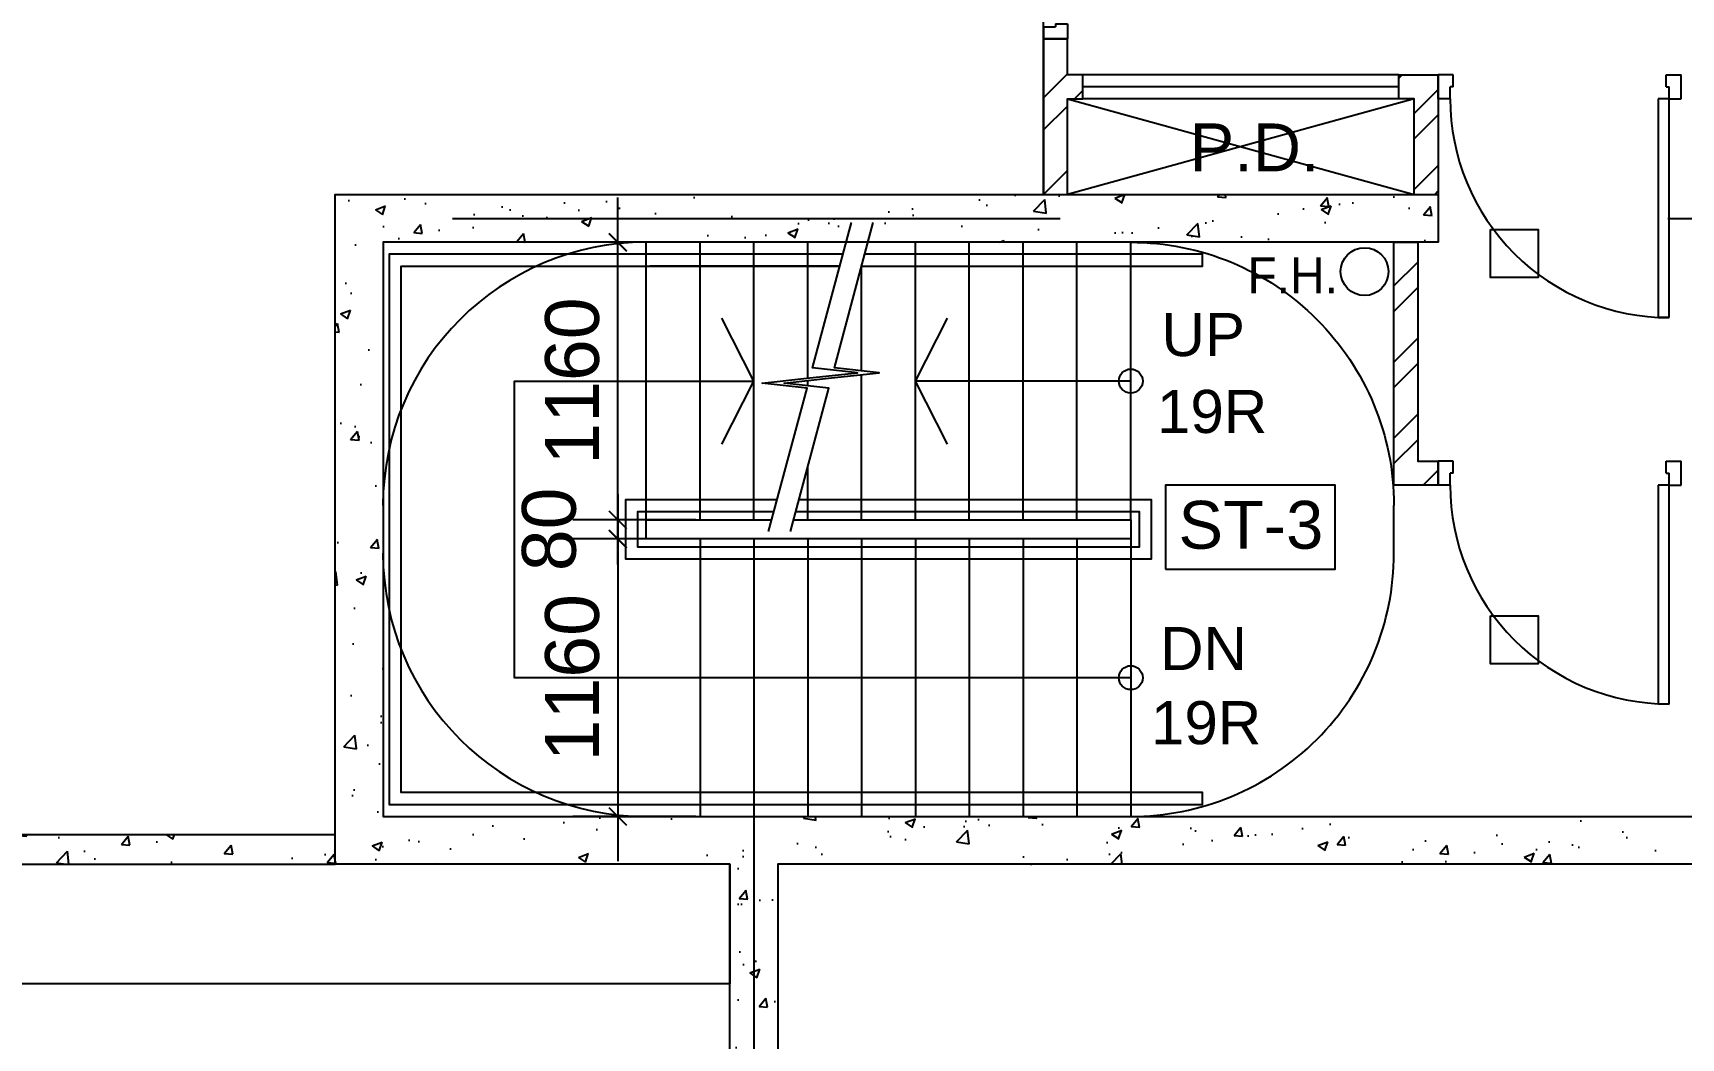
# Model space of a CAD drawing. Header units: millimetres. Extents: x -1214 to 72065, y 7230 to 56310.
# Drawn here: x 15987 to 22875, y 23574 to 27775 of the extents above; entities that cross this region are included whole.
import ezdxf
from ezdxf.enums import TextEntityAlignment as Align

# ---------------------------------------------------------------- set-up
doc = ezdxf.new("R2010")
doc.units = ezdxf.units.MM
doc.header["$MEASUREMENT"] = 0
doc.linetypes.add('CENTERX2', pattern=[101.6, 63.5, -12.7, 12.7, -12.7])
doc.layers.get('0').update_dxf_attribs({"color": 8})
doc.layers.get('Defpoints').update_dxf_attribs({"color": 8})
for name, color, linetype in [('Architectural Features', 8, 'Continuous'), ('Door', 8, 'Continuous'), ('FSD', 8, 'Continuous'), ('GBP Dim', 8, 'Continuous'), ('grid', 8, 'CENTERX2'), ('hatch', 8, 'Continuous'), ('PD', 8, 'Continuous'), ('PD DOOR', 8, 'Continuous'), ('STAIR', 8, 'Continuous'), ('TEXT', 8, 'Continuous'), ('TEXT Ref', 8, 'Continuous'), ('WALL-NEW', 8, 'Continuous'), ('WALL-STRUCTURE', 8, 'Continuous'), ('zzz-room mix', 8, 'Continuous')]:
    doc.layers.add(name, color=color, linetype=linetype)
doc.styles.add('BH', font='arial.ttf')
doc.styles.add('SWIS721LT750', font='swissl.ttf')
doc.dimstyles.new('200 GBP', dxfattribs={"dimscale": 1.5, "dimtxt": 150, "dimasz": 50, "dimexe": 125, "dimexo": 50, "dimgap": 50, "dimtad": 1, "dimdec": 0, "dimzin": 0, "dimdsep": 46, "dimtxsty": 'BH', "dimblk": 'ARCHTICK', "dimcen": 0.09, "dimdle": 125, "dimclrd": 9, "dimclre": 9, "dimclrt": 1, "dimadec": 0, "dimazin": 0, "dimtfac": 1, "dimtdec": 0, "dimtix": 1, "dimtmove": 2, "dimatfit": 3, "dimldrblk": 'ARCHTICK', "dimfxl": 300, "dimfxlon": 1, "dimtolj": 1, "dimtzin": 0, "dimarcsym": 0})
pattern_1 = [(50, (-579051.98, 745630.23), (430.35611, -37.65128), [45, -495]), (355, (-579052, 745630.23), (-83.2508, 451.31528), [36, -396]), (100.4514, (-579016.1, 745627.1), (347.10563, 413.66373), [38.24411, -420.68527]), (46.1842, (-579052, 745750.23), (640.34463, -99.3114), [67.5, -742.5]), (96.6356, (-578998.6, 745741.96), (560.79762, 584.47072), [57.36617, -631.0278]), (351.1842, (-579052, 745750.23), (560.79717, 584.47116), [54, -594]), (21, (-578991.98, 745720.23), (358.14423, -241.57133), [45, -495]), (326, (-578992, 745720.23), (145.9892, 435.09003), [36, -396]), (71.4514, (-578962.13, 745700.1), (504.13358, 193.5183), [38.24411, -420.68527]), (37.5, (-579051.98, 745630.23), (7.295913, 199.736312), [0, -391.2, 0, -402, 0, -397.5]), (7.5, (-579051.98, 745630.23), (157.841722, 236.647027), [0, -229.2, 0, -382.2, 0, -151.5]), (327.5, (-579185.78, 745630.23), (320.293462, -13.532923), [0, -150, 0, -468, 0, -621]), (317.5, (-579245.78, 745630.23), (349.9117, 60.06299), [0, -195, 0, -310.8, 0, -441])]

# ---------------------------------------------------------------- blocks, each defined once
blk = doc.blocks.new('A$C65CE4B9A')
at = {"layer": 'grid', "ltscale": 200}
for p, q in [((-50000, 10500), (-50000, -20450)), ((-66500, -8450), (0, -8450))]:
    blk.add_line(p, q, dxfattribs=at)
blk = doc.blocks.new('DR1CL2')
at = {"layer": 'Door'}
for p, q in [((50, 0), (0, 0)), ((0, 0), (0, -75)), ((50, 0), (50, -50)), ((62.5, -50), (50, -50)), ((62.5, -50), (62.5, -100)), ((0, -75), (0, -100)), ((62.5, -100), (0, -100))]:
    blk.add_line(p, q, dxfattribs=at)
blk = doc.blocks.new('DR1CD')
at = {"layer": 'Door'}
for p, q in [((0, 1), (45, 1)), ((0, 1), (0, 0)), ((45, 0), (45, 1)), ((0, 0), (45, 0))]:
    blk.add_line(p, q, dxfattribs=at)
blk = doc.blocks.new('DR1CM')
at = {"layer": 'Door'}
blk.add_arc((0, 0), 1, 0, 90, dxfattribs=at)
blk = doc.blocks.new('DR1CR2')
at = {"layer": 'Door'}
for p, q in [((-50, 0), (-50, -50)), ((-50, 0), (0, 0)), ((0, 0), (0, -75)), ((-62.5, -50), (-50, -50)), ((-62.5, -50), (-62.5, -100)), ((-62.5, -100), (0, -100)), ((0, -75), (0, -100))]:
    blk.add_line(p, q, dxfattribs=at)
blk = doc.blocks.new('_ArchTick')
at = {"color": 0, "const_width": 0.1}
blk.add_lwpolyline([(0.5, 0.5), (-0.5, -0.5)], dxfattribs=at)
blk = doc.blocks.new('*D96')
at = {"layer": 'Defpoints', "color": 0, "transparency": 16777216}
for p in [(23299.4, 30458.6), (24719, 28150.1), (24024.6, 27723.1)]:
    blk.add_point(p, dxfattribs=at)
at = {"layer": 'GBP Dim', "color": 9, "lineweight": -2, "transparency": 16777216}
for p, q in [((22988.3, 30267.4), (22477.2, 29953.1)), ((22526.4, 30159.4), (24103.2, 27595.3)), ((24407.9, 27958.8), (23896.8, 27644.5))]:
    blk.add_line(p, q, dxfattribs=at)
at = {"layer": 'GBP Dim', "color": 9, "lineweight": -2, "transparency": 16777216, "xscale": 75, "yscale": 75, "zscale": 75}
for p, rotation in [((22605, 30031.6), 121.5887666786611), ((24024.6, 27723.1), 301.5887666786611)]:
    blk.add_blockref('_ArchTick', p, dxfattribs=dict(at, rotation=rotation))
at = {"layer": 'GBP Dim', "transparency": 16777216, "insert": (23476.5, 28976.8), "char_height": 225, "attachment_point": 5, "rotation": 301.58877, "style": 'BH'}
blk.add_mtext('\\A1;2710', dxfattribs=at)
blk = doc.blocks.new('*D296')
at = {"layer": 'Defpoints', "color": 0, "transparency": 16777216}
for p in [(18832.9, 25660), (18431.2, 24500), (18832.9, 24500)]:
    blk.add_point(p, dxfattribs=at)
at = {"layer": 'GBP Dim', "color": 9, "lineweight": -2, "transparency": 16777216}
for p, q in [((18431.2, 25847.5), (18431.2, 24312.5)), ((18757.9, 25660), (18243.7, 25660)), ((18757.9, 24500), (18243.7, 24500))]:
    blk.add_line(p, q, dxfattribs=at)
at = {"layer": 'GBP Dim', "color": 9, "lineweight": -2, "transparency": 16777216, "xscale": 75, "yscale": 75, "zscale": 75}
for p, rotation in [((18431.2, 25660), 90), ((18431.2, 24500), 270)]:
    blk.add_blockref('_ArchTick', p, dxfattribs=dict(at, rotation=rotation))
at = {"layer": 'GBP Dim', "transparency": 16777216, "insert": (18241.3, 25080), "char_height": 225, "attachment_point": 5, "rotation": 90, "style": 'BH'}
blk.add_mtext('\\A1;1160', dxfattribs=at)
blk = doc.blocks.new('*D297')
at = {"layer": 'Defpoints', "color": 0, "transparency": 16777216}
for p in [(18431.2, 25740), (18832.9, 25740), (18832.9, 25660)]:
    blk.add_point(p, dxfattribs=at)
at = {"layer": 'GBP Dim', "color": 9, "lineweight": -2, "transparency": 16777216}
for p, q in [((18431.2, 25740), (18431.2, 25815)), ((18757.9, 25740), (18243.7, 25740)), ((18431.2, 25660), (18431.2, 25740)), ((18757.9, 25660), (18243.7, 25660)), ((18431.2, 25660), (18431.2, 25585))]:
    blk.add_line(p, q, dxfattribs=at)
at = {"layer": 'GBP Dim', "color": 9, "lineweight": -2, "transparency": 16777216, "xscale": 75, "yscale": 75, "zscale": 75}
for p, rotation in [((18431.2, 25740), 270), ((18431.2, 25660), 90)]:
    blk.add_blockref('_ArchTick', p, dxfattribs=dict(at, rotation=rotation))
at = {"layer": 'GBP Dim', "transparency": 16777216, "insert": (18144.6, 25700), "char_height": 225, "attachment_point": 5, "rotation": 90, "style": 'BH'}
blk.add_mtext('\\A1;80', dxfattribs=at)
blk = doc.blocks.new('*D298')
at = {"layer": 'Defpoints', "color": 0, "transparency": 16777216}
for p in [(18431.2, 26900), (18831.1, 26900), (18832.9, 25740)]:
    blk.add_point(p, dxfattribs=at)
at = {"layer": 'GBP Dim', "color": 9, "lineweight": -2, "transparency": 16777216}
for p, q in [((18431.2, 25552.5), (18431.2, 27087.5)), ((18756.1, 26900), (18243.7, 26900)), ((18757.9, 25740), (18243.7, 25740))]:
    blk.add_line(p, q, dxfattribs=at)
at = {"layer": 'GBP Dim', "color": 9, "lineweight": -2, "transparency": 16777216, "xscale": 75, "yscale": 75, "zscale": 75}
for p, rotation in [((18431.2, 26900), 90), ((18431.2, 25740), 270)]:
    blk.add_blockref('_ArchTick', p, dxfattribs=dict(at, rotation=rotation))
at = {"layer": 'GBP Dim', "transparency": 16777216, "insert": (18241.3, 26320), "char_height": 225, "attachment_point": 5, "rotation": 90, "style": 'BH'}
blk.add_mtext('\\A1;1160', dxfattribs=at)

msp = doc.modelspace()

# ---------------------------------------------------------------- hatches: boundary and pattern name
at = {"layer": 'hatch'}
h = msp.add_hatch(dxfattribs=at)
h.set_pattern_fill('ANSI32', color=256, scale=30, style=0)
h.set_pattern_definition([(45, (20210, 27099.97), (-202.06, 202.06), []), (45, (20344.7, 27099.97), (-202.06, 202.06), [])])
edge = h.paths.add_edge_path()
edge.add_line((20374.7, 27600), (20310, 27600))
edge.add_line((20310, 27600), (20310, 27750))
edge.add_line((20310, 27750), (20210, 27750))
edge.add_line((20210, 27750), (20210, 27100))
edge.add_line((20374.7, 27500.1), (20374.7, 27600))
edge.add_line((20374.7, 27500), (20310, 27500))
edge.add_line((20310, 27500), (20310, 27100))
edge.add_line((20210, 27100), (20310, 27100))
h = msp.add_hatch(dxfattribs=at)
h.set_pattern_fill('AR-CONC', color=256, scale=60, style=0)
h.set_pattern_definition(pattern_1)
h.paths.add_polyline_path([(17250, 27100), (21860, 27100), (21860, 26900), (17450, 26900), (17450, 24500), (22975, 24500), (22975, 27600), (23175, 27600), (23175, 27600), (23175, 24300), (19100, 24300), (19100, 20000), (18900, 20000), (18900, 24300), (17250, 24300)])
h = msp.add_hatch(dxfattribs=at)
h.set_pattern_fill('ANSI32', color=256, scale=600, style=0)
h.set_pattern_definition([(45, (323672.64, -85897.09), (-159.09903, 159.09903), []), (45, (323778.7, -85897.09), (-159.09903, 159.09903), [])])
h.paths.add_polyline_path([(21695.3, 27600), (21860, 27600), (21860, 27100), (21760, 27100), (21760, 27500), (21695.3, 27500)])
h.paths.add_polyline_path([(21775, 26900), (21775, 25985), (21860, 25985), (21860, 25885), (21675, 25885), (21675, 26900)])
h = msp.add_hatch(dxfattribs=at)
h.set_pattern_fill('AR-CONC', color=256, scale=60, style=0)
h.set_pattern_definition(pattern_1)
h.paths.add_polyline_path([(13000, 24300), (13350, 24300), (13350, 24650), (13000, 24650)])
h.paths.add_polyline_path([(13125, 25500), (13000, 25500), (13000, 24650), (13125, 24650)])
h.paths.add_polyline_path([(13350, 24425), (17250, 24425), (17250, 24300), (13350, 24300)])

# ---------------------------------------------------------------- linework, layer by layer
at = {"layer": 'Architectural Features', "ltscale": 50}
msp.add_lwpolyline([(18900, 24300), (18900, 23800), (12499.9, 23800), (12499.9, 30400)], dxfattribs=at)
at = {"layer": 'FSD'}
for points in [[(22078, 26953), (22278, 26953), (22278, 26753), (22078, 26753), (22078, 26953)], [(22078, 25338), (22278, 25338), (22278, 25138), (22078, 25138), (22078, 25338)]]:
    msp.add_lwpolyline(points, dxfattribs=at)
msp.add_circle((21552.1, 26777.5), 100, dxfattribs=at)
at = {"layer": 'PD'}
for points in [[(21695.3, 27600), (20374.7, 27599.9)], [(21695.3, 27500.1), (20374.7, 27500)]]:
    msp.add_lwpolyline(points, dxfattribs=at)
at = {"layer": 'PD', "ltscale": 20}
for points in [[(21760, 27500), (20310, 27100)], [(20310, 27500), (21760, 27100)]]:
    msp.add_lwpolyline(points, dxfattribs=at)
at = {"layer": 'PD DOOR'}
msp.add_lwpolyline([(21695.3, 27550), (20374.7, 27550)], dxfattribs=at)
at = {"layer": 'STAIR'}
for points in [[(19061.5, 25691.3), (19222.2, 26290.9), (19034.6, 26311.1), (19233.5, 26333), (19432.3, 26354.9), (19244.7, 26375.1), (19407.6, 26983)], [(19152.9, 25691.3), (19313.6, 26290.9), (19126.1, 26311.1), (19324.9, 26333), (19523.7, 26354.9), (19336.2, 26375.1), (19499.1, 26983)], [(18550, 25740), (18550, 26900)], [(18775, 25740), (18775, 26900)], [(19000, 25740), (19000, 26900)], [(19225, 26332.1), (19225, 26900)], [(19675, 25740), (19675, 26900)], [(19900, 25740), (19900, 26900)], [(20125, 25740), (20125, 26900)], [(20350, 25740), (20350, 26900)], [(20575, 25740), (20575, 26900)], [(19372, 26850), (17475, 26850), (17475, 24550), (20875, 24550), (20875, 24600), (17525, 24600), (17525, 26800), (19358.6, 26800)], [(19358.6, 26800), (18565, 26800)], [(19372, 26850), (18578.4, 26850)], [(19450, 26800), (20875, 26800), (20875, 26850), (19463.4, 26850)], [(19450, 26362.8), (19450, 26800)], [(18865.4, 26056.6), (19000, 26320), (18865.4, 26583.3)], [(19809.6, 26056.6), (19675, 26320), (19809.6, 26583.3)], [(20575, 25080), (18000, 25080), (18000, 26320), (19000, 26320)], [(19225, 26300.4), (19225, 26322)], [(19450, 25740), (19450, 26346.8)], [(20575, 26320), (19675, 26320)], [(19225, 25740), (19225, 25960.3)], [(19188.8, 25825), (20660, 25825), (20660, 25575), (19450, 25575), (18465, 25575), (18465, 25825), (19097.3, 25825)], [(19175.4, 25775), (20610, 25775), (20610, 25625), (19463.4, 25625), (18515, 25625), (18515, 25775), (19083.9, 25775)], [(19166, 25740), (20575, 25740), (20575, 25660), (18550, 25660), (18550, 25740), (19074.5, 25740)], [(18775, 25660), (18775, 24500)], [(19000, 25660), (19000, 24500)], [(19225, 25660), (19225, 24500)], [(19450, 25660), (19450, 24500)], [(19675, 25660), (19675, 24500)], [(19900, 25660), (19900, 24500)], [(20125, 25660), (20125, 24500)], [(20350, 25660), (20350, 24500)], [(20575, 25660), (20575, 24500)]]:
    msp.add_lwpolyline(points, dxfattribs=at)
at = {"layer": 'STAIR', "ltscale": 0.1}
for points in [[(20575, 26900, -0.414214), (21675, 25800)], [(20575, 24500, 0.414214), (21675, 25600)]]:
    msp.add_lwpolyline(points, format="xyb", dxfattribs=at)
at = {"layer": 'STAIR', "ltscale": 0.3}
msp.add_lwpolyline([(21675, 25600), (21675, 25800)], dxfattribs=at)
at = {"layer": 'STAIR'}
for centre in [(20575, 26320), (20575, 25080)]:
    msp.add_circle(centre, 50, dxfattribs=at)
at = {"layer": 'STAIR', "ltscale": 0.1}
for centre, start, end in [((18549.7, 25800), 90.00004, 180.00003), ((18549.7, 25600), 180.00005, 270.00004)]:
    msp.add_arc(centre, 1100, start, end, dxfattribs=at)
at = {"layer": 'TEXT'}
msp.add_lwpolyline([(20720, 25534.2), (21429.2, 25534.2), (21429.2, 25885), (20720, 25885)], close=True, dxfattribs=at)
at = {"layer": 'WALL-NEW'}
for points in [[(20210, 27100), (20310, 27100), (20310, 27500), (20374.7, 27500), (20374.7, 27600), (20310, 27600), (20310, 27750), (20210, 27750), (20210, 27100)], [(21760, 27100), (21760, 27500), (21695.3, 27500), (21695.3, 27600), (21860, 27600), (21860, 27100)], [(21775, 26900), (21775, 25985), (21860, 25985), (21860, 25885), (21675, 25885), (21675, 26900), (21775, 26900)], [(13350, 24425), (17250, 24425)], [(13350, 24300), (17250, 24300)]]:
    msp.add_lwpolyline(points, dxfattribs=at)
at = {"layer": 'WALL-STRUCTURE'}
msp.add_lwpolyline([(17250, 27100), (21860, 27100), (21860, 26900), (17450, 26900), (17450, 24500), (22975, 24500), (22975, 27600), (22975, 27600), (23175, 27600), (23175, 27600), (23175, 24300), (19100, 24300), (19100, 20000), (18900, 20000), (18900, 24300), (17250, 24300), (17250, 27100)], dxfattribs=at)
at = {"layer": 'zzz-room mix'}
for points in [[(13350, 24425), (17250, 24425), (17250, 27100), (20210, 27100), (20210, 28700), (17475, 28700), (17475, 29300), (15200, 29300), (15200, 28600), (14700, 28600), (14700, 31521.2), (13125, 31521.2), (13125, 24650), (13350, 24650)], [(19100, 20125), (24300, 20125), (24300, 21200), (24800, 21200), (24800, 23200), (24300, 23200), (24300, 26450), (23175, 26450), (23175, 24300), (19100, 24299.9)]]:
    msp.add_lwpolyline(points, close=True, dxfattribs=at)

# ---------------------------------------------------------------- block references
at = {"layer": 'Door', "xscale": -1, "rotation": 90.00004162146521}
msp.add_blockref('DR1CR2', (20210, 27750), dxfattribs=at)
at = {"layer": 'Door', "rotation": 180.0000416214653}
for name, p in [('DR1CR2', (21860, 27500)), ('DR1CL2', (22875, 27500)), ('DR1CR2', (21860, 25885)), ('DR1CL2', (22875, 25885))]:
    msp.add_blockref(name, p, dxfattribs=at)
at = {"layer": 'Door', "xscale": 915.0000000000086, "yscale": 915.0000000000086, "zscale": 915.0000000000086, "rotation": 180.0000416266847}
for p in [(22825, 27500), (22825, 25885)]:
    msp.add_blockref('DR1CM', p, dxfattribs=at)
at = {"layer": 'Door', "yscale": 915, "rotation": 180.0000416214653}
for p in [(22825, 27500), (22825, 25885)]:
    msp.add_blockref('DR1CD', p, dxfattribs=at)
at = {"layer": 'TEXT Ref'}
msp.add_blockref('A$C65CE4B9A', (69000, 35450), dxfattribs=at)

# ---------------------------------------------------------------- texts
at = {"layer": 'FSD', "insert": (21062.7, 26687), "char_height": 150, "width": 1512.981, "attachment_point": 7, "style": 'SWIS721LT750'}
msp.add_mtext('{\\fUnivers|b0|i0|c0|p34;F.H.}', dxfattribs=at)
at = {"layer": 'TEXT', "style": 'BH'}
msp.add_text('P.D.', height=200, rotation=0.00004, dxfattribs=at).set_placement((21092.7, 27196.7), align=Align.CENTER)
for s, height, p in [('UP', 180, (20703.5, 26424.4)), ('19R', 180, (20684.5, 26103)), ('ST-3', 200, (20774.4, 25619.2)), ('DN', 180, (20697.5, 25111.8)), ('19R', 180, (20659.4, 24802))]:
    msp.add_text(s, height=height, dxfattribs=at).set_placement(p)

# ---------------------------------------------------------------- dimensions: what is measured, and where the dimension line sits
at = {"layer": 'GBP Dim'}
dim = msp.add_aligned_dim(p1=(23299.4, 30458.6), p2=(24719, 28150.1), distance=-815.2, dimstyle='200 GBP', override={"dimexe": 100, "dimdle": 100, "dimclrt": 256}, dxfattribs=at)
dim.commit()
dim.dimension.update_dxf_attribs({"geometry": '*D96', "text_midpoint": (23476.5, 28976.8)})
for base, p1, p2, picture, middle in [((18431.2, 26900), (18832.9, 25740), (18831.1, 26900), '*D298', (18241.3, 26320)), ((18431.2, 24500), (18832.9, 25660), (18832.9, 24500), '*D296', (18241.3, 25080))]:
    dim = msp.add_linear_dim(base=base, p1=p1, p2=p2, angle=90, dimstyle='200 GBP', override={"dimclrt": 256}, dxfattribs=at)
    dim.commit()
    dim.dimension.update_dxf_attribs({"geometry": picture, "text_midpoint": middle})
dim = msp.add_linear_dim(base=(18431.2, 25740), p1=(18832.9, 25660), p2=(18832.9, 25740), angle=90, dimstyle='200 GBP', override={"dimclrt": 256}, dxfattribs=at)
dim.commit()
dim.dimension.update_dxf_attribs({"geometry": '*D297', "text_midpoint": (18144.6, 25700), "dimtype": 160})

doc.saveas('drawing.dxf')
